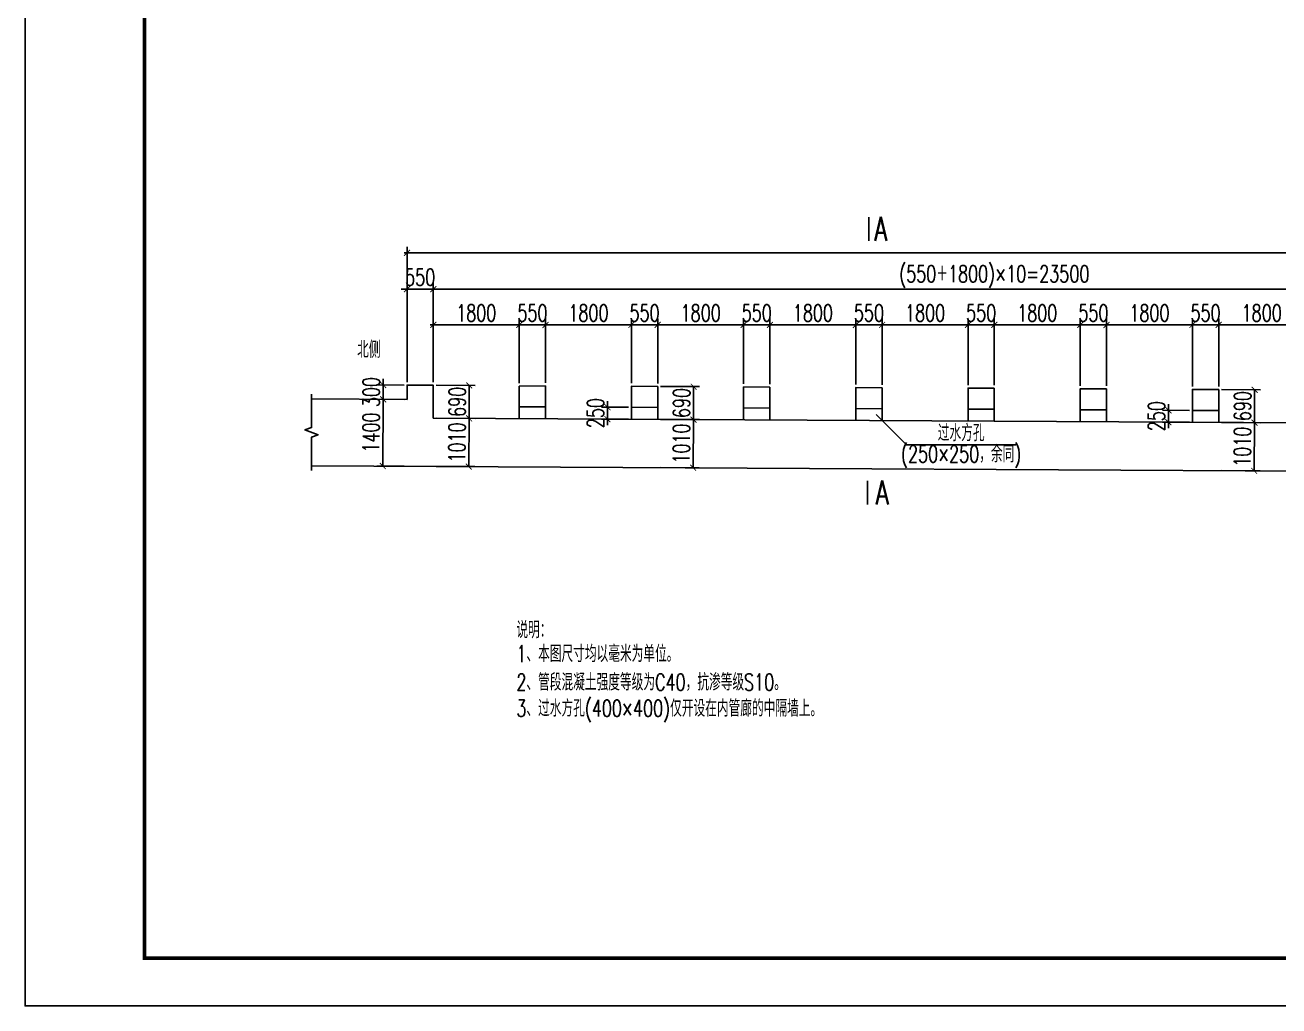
# Model space of a CAD drawing. Extents: x 266020 to 523514, y 704210 to 746210.
# Drawn here: x 319138 to 345399, y 704210 to 724765 of the extents above; entities that cross this region are included whole.
import ezdxf

# ---------------------------------------------------------------- set-up
doc = ezdxf.new("R2010")
doc.units = 0
doc.header["$LTSCALE"] = 50
doc.header["$MEASUREMENT"] = 0
doc.layers.get('0').update_dxf_attribs({"linetype": 'CONTINUOUS'})
doc.layers.get('Defpoints').update_dxf_attribs({"linetype": 'CONTINUOUS'})
for name, color, linetype in [('01 标  注', 1, 'CONTINUOUS'), ('4', 4, 'CONTINUOUS'), ('zxz 01 标  注', 1, 'CONTINUOUS'), ('zxz 02 结  构', 5, 'CONTINUOUS')]:
    doc.layers.add(name, color=color, linetype=linetype)
doc.styles.get("Standard").update_dxf_attribs({"font": 'txt1.shx', "width": 0.7, "bigfont": 'hztxt.shx'})
doc.dimstyles.new('1：100', dxfattribs={"dimscale": 100, "dimtxt": 3.5, "dimasz": 1.25, "dimexe": 1.25, "dimexo": 0.625, "dimgap": 0.75, "dimtad": 1, "dimdsep": 46, "dimtxsty": 'Standard', "dimblk": 'ARCHTICK', "dimcen": 2.5, "dimclrt": 256, "dimadec": 0, "dimazin": 0, "dimtfac": 1, "dimtix": 1, "dimtmove": 0, "dimatfit": 3, "dimfxl": 0, "dimarcsym": 0})
doc.dimstyles.new('zxz 1：25', dxfattribs={"dimscale": 100, "dimtxt": 3.5, "dimasz": 1.25, "dimexe": 1.25, "dimexo": 0.625, "dimgap": 0.75, "dimtad": 1, "dimdec": 0, "dimlfac": 0.25, "dimdsep": 46, "dimtxsty": 'Standard', "dimblk": 'ARCHTICK', "dimcen": 2.5, "dimdle": 0.625, "dimclrt": 1, "dimadec": 4, "dimazin": 1, "dimtfac": 1, "dimtdec": 0, "dimtix": 1, "dimtmove": 0, "dimatfit": 3, "dimldrblk": 'ARCHTICK', "dimfxl": 0, "dimarcsym": 0})

# ---------------------------------------------------------------- blocks, each defined once
blk = doc.blocks.new('_ArchTick')
at = {"color": 0, "linetype": 'ByBlock', "const_width": 0.15}
blk.add_lwpolyline([(-0.5, -0.5), (0.5, 0.5)], dxfattribs=at)
blk = doc.blocks.new('*D81')
at = {"layer": 'Defpoints', "color": 0}
for p in [(327688, 719231), (327138, 717220), (327688, 717217)]:
    blk.add_point(p, dxfattribs=at)
at = {"layer": 'zxz 01 标  注', "color": 0, "lineweight": -2}
for p, q in [((327138, 717283), (327138, 719356)), ((327688, 717280), (327688, 719356)), ((327138, 719231), (327013, 719231)), ((327138, 719231), (327688, 719231)), ((327688, 719231), (327813, 719231))]:
    blk.add_line(p, q, dxfattribs=at)
at = {"layer": 'zxz 01 标  注', "color": 0, "lineweight": -2, "xscale": 125, "yscale": 125, "zscale": 125}
blk.add_blockref('_ArchTick', (327138, 719231), dxfattribs=at)
at = {"layer": 'zxz 01 标  注', "color": 0, "lineweight": -2, "xscale": 125, "yscale": 125, "zscale": 125, "rotation": 180}
blk.add_blockref('_ArchTick', (327688, 719231), dxfattribs=at)
at = {"layer": 'zxz 01 标  注', "color": 1, "insert": (327413, 719481), "char_height": 350, "attachment_point": 5}
blk.add_mtext('550', dxfattribs=at)
blk = doc.blocks.new('*D82')
at = {"layer": 'Defpoints', "color": 0}
for p in [(331838, 718481), (330038, 717204), (331838, 717194)]:
    blk.add_point(p, dxfattribs=at)
at = {"layer": 'zxz 01 标  注', "color": 0, "lineweight": -2}
for p, q in [((330038, 717267), (330038, 718606)), ((331838, 717257), (331838, 718606)), ((329975, 718481), (331900, 718481))]:
    blk.add_line(p, q, dxfattribs=at)
at = {"layer": 'zxz 01 标  注', "color": 0, "lineweight": -2, "xscale": 125, "yscale": 125, "zscale": 125, "rotation": 180}
blk.add_blockref('_ArchTick', (330038, 718481), dxfattribs=at)
at = {"layer": 'zxz 01 标  注', "color": 0, "lineweight": -2, "xscale": 125, "yscale": 125, "zscale": 125}
blk.add_blockref('_ArchTick', (331838, 718481), dxfattribs=at)
at = {"layer": 'zxz 01 标  注', "color": 1, "insert": (330938, 718731), "char_height": 350, "attachment_point": 5}
blk.add_mtext('1800', dxfattribs=at)
blk = doc.blocks.new('*D83')
at = {"layer": 'Defpoints', "color": 0}
for p in [(332388, 718481), (331838, 717194), (332388, 717191)]:
    blk.add_point(p, dxfattribs=at)
at = {"layer": 'zxz 01 标  注', "color": 0, "lineweight": -2}
for p, q in [((331838, 717257), (331838, 718606)), ((332388, 717254), (332388, 718606)), ((331838, 718481), (331713, 718481)), ((331838, 718481), (332388, 718481)), ((332388, 718481), (332513, 718481))]:
    blk.add_line(p, q, dxfattribs=at)
at = {"layer": 'zxz 01 标  注', "color": 0, "lineweight": -2, "xscale": 125, "yscale": 125, "zscale": 125}
blk.add_blockref('_ArchTick', (331838, 718481), dxfattribs=at)
at = {"layer": 'zxz 01 标  注', "color": 0, "lineweight": -2, "xscale": 125, "yscale": 125, "zscale": 125, "rotation": 180}
blk.add_blockref('_ArchTick', (332388, 718481), dxfattribs=at)
at = {"layer": 'zxz 01 标  注', "color": 1, "insert": (332113, 718731), "char_height": 350, "attachment_point": 5}
blk.add_mtext('550', dxfattribs=at)
blk = doc.blocks.new('*D84')
at = {"layer": 'Defpoints', "color": 0}
for p in [(334188, 718481), (332388, 717191), (334188, 717181)]:
    blk.add_point(p, dxfattribs=at)
at = {"layer": 'zxz 01 标  注', "color": 0, "lineweight": -2}
for p, q in [((332388, 717254), (332388, 718606)), ((334188, 717244), (334188, 718606)), ((332325, 718481), (334250, 718481))]:
    blk.add_line(p, q, dxfattribs=at)
at = {"layer": 'zxz 01 标  注', "color": 0, "lineweight": -2, "xscale": 125, "yscale": 125, "zscale": 125, "rotation": 180}
blk.add_blockref('_ArchTick', (332388, 718481), dxfattribs=at)
at = {"layer": 'zxz 01 标  注', "color": 0, "lineweight": -2, "xscale": 125, "yscale": 125, "zscale": 125}
blk.add_blockref('_ArchTick', (334188, 718481), dxfattribs=at)
at = {"layer": 'zxz 01 标  注', "color": 1, "insert": (333288, 718731), "char_height": 350, "attachment_point": 5}
blk.add_mtext('1800', dxfattribs=at)
blk = doc.blocks.new('*D85')
at = {"layer": 'Defpoints', "color": 0}
for p in [(334738, 718481), (334188, 717181), (334738, 717178)]:
    blk.add_point(p, dxfattribs=at)
at = {"layer": 'zxz 01 标  注', "color": 0, "lineweight": -2}
for p, q in [((334188, 717244), (334188, 718606)), ((334738, 717241), (334738, 718606)), ((334188, 718481), (334063, 718481)), ((334188, 718481), (334738, 718481)), ((334738, 718481), (334863, 718481))]:
    blk.add_line(p, q, dxfattribs=at)
at = {"layer": 'zxz 01 标  注', "color": 0, "lineweight": -2, "xscale": 125, "yscale": 125, "zscale": 125}
blk.add_blockref('_ArchTick', (334188, 718481), dxfattribs=at)
at = {"layer": 'zxz 01 标  注', "color": 0, "lineweight": -2, "xscale": 125, "yscale": 125, "zscale": 125, "rotation": 180}
blk.add_blockref('_ArchTick', (334738, 718481), dxfattribs=at)
at = {"layer": 'zxz 01 标  注', "color": 1, "insert": (334463, 718731), "char_height": 350, "attachment_point": 5}
blk.add_mtext('550', dxfattribs=at)
blk = doc.blocks.new('*D86')
at = {"layer": 'Defpoints', "color": 0}
for p in [(336538, 718481), (334738, 717178), (336538, 717169)]:
    blk.add_point(p, dxfattribs=at)
at = {"layer": 'zxz 01 标  注', "color": 0, "lineweight": -2}
for p, q in [((334738, 717241), (334738, 718606)), ((336538, 717231), (336538, 718606)), ((334675, 718481), (336600, 718481))]:
    blk.add_line(p, q, dxfattribs=at)
at = {"layer": 'zxz 01 标  注', "color": 0, "lineweight": -2, "xscale": 125, "yscale": 125, "zscale": 125, "rotation": 180}
blk.add_blockref('_ArchTick', (334738, 718481), dxfattribs=at)
at = {"layer": 'zxz 01 标  注', "color": 0, "lineweight": -2, "xscale": 125, "yscale": 125, "zscale": 125}
blk.add_blockref('_ArchTick', (336538, 718481), dxfattribs=at)
at = {"layer": 'zxz 01 标  注', "color": 1, "insert": (335638, 718731), "char_height": 350, "attachment_point": 5}
blk.add_mtext('1800', dxfattribs=at)
blk = doc.blocks.new('*D87')
at = {"layer": 'Defpoints', "color": 0}
for p in [(337088, 718481), (336538, 717169), (337088, 717166)]:
    blk.add_point(p, dxfattribs=at)
at = {"layer": 'zxz 01 标  注', "color": 0, "lineweight": -2}
for p, q in [((336538, 717231), (336538, 718606)), ((337088, 717228), (337088, 718606)), ((336538, 718481), (336413, 718481)), ((336538, 718481), (337088, 718481)), ((337088, 718481), (337213, 718481))]:
    blk.add_line(p, q, dxfattribs=at)
at = {"layer": 'zxz 01 标  注', "color": 0, "lineweight": -2, "xscale": 125, "yscale": 125, "zscale": 125}
blk.add_blockref('_ArchTick', (336538, 718481), dxfattribs=at)
at = {"layer": 'zxz 01 标  注', "color": 0, "lineweight": -2, "xscale": 125, "yscale": 125, "zscale": 125, "rotation": 180}
blk.add_blockref('_ArchTick', (337088, 718481), dxfattribs=at)
at = {"layer": 'zxz 01 标  注', "color": 1, "insert": (336813, 718731), "char_height": 350, "attachment_point": 5}
blk.add_mtext('550', dxfattribs=at)
blk = doc.blocks.new('*D88')
at = {"layer": 'Defpoints', "color": 0}
for p in [(338888, 718481), (337088, 717166), (338888, 717156)]:
    blk.add_point(p, dxfattribs=at)
at = {"layer": 'zxz 01 标  注', "color": 0, "lineweight": -2}
for p, q in [((337088, 717228), (337088, 718606)), ((338888, 717218), (338888, 718606)), ((337025, 718481), (338950, 718481))]:
    blk.add_line(p, q, dxfattribs=at)
at = {"layer": 'zxz 01 标  注', "color": 0, "lineweight": -2, "xscale": 125, "yscale": 125, "zscale": 125, "rotation": 180}
blk.add_blockref('_ArchTick', (337088, 718481), dxfattribs=at)
at = {"layer": 'zxz 01 标  注', "color": 0, "lineweight": -2, "xscale": 125, "yscale": 125, "zscale": 125}
blk.add_blockref('_ArchTick', (338888, 718481), dxfattribs=at)
at = {"layer": 'zxz 01 标  注', "color": 1, "insert": (337988, 718731), "char_height": 350, "attachment_point": 5}
blk.add_mtext('1800', dxfattribs=at)
blk = doc.blocks.new('*D89')
at = {"layer": 'Defpoints', "color": 0}
for p in [(339438, 718481), (338888, 717156), (339438, 717153)]:
    blk.add_point(p, dxfattribs=at)
at = {"layer": 'zxz 01 标  注', "color": 0, "lineweight": -2}
for p, q in [((338888, 717218), (338888, 718606)), ((339438, 717215), (339438, 718606)), ((338888, 718481), (338763, 718481)), ((338888, 718481), (339438, 718481)), ((339438, 718481), (339563, 718481))]:
    blk.add_line(p, q, dxfattribs=at)
at = {"layer": 'zxz 01 标  注', "color": 0, "lineweight": -2, "xscale": 125, "yscale": 125, "zscale": 125}
blk.add_blockref('_ArchTick', (338888, 718481), dxfattribs=at)
at = {"layer": 'zxz 01 标  注', "color": 0, "lineweight": -2, "xscale": 125, "yscale": 125, "zscale": 125, "rotation": 180}
blk.add_blockref('_ArchTick', (339438, 718481), dxfattribs=at)
at = {"layer": 'zxz 01 标  注', "color": 1, "insert": (339163, 718731), "char_height": 350, "attachment_point": 5}
blk.add_mtext('550', dxfattribs=at)
blk = doc.blocks.new('*D90')
at = {"layer": 'Defpoints', "color": 0}
for p in [(341238, 718481), (339438, 717153), (341238, 717143)]:
    blk.add_point(p, dxfattribs=at)
at = {"layer": 'zxz 01 标  注', "color": 0, "lineweight": -2}
for p, q in [((339438, 717215), (339438, 718606)), ((341238, 717205), (341238, 718606)), ((339375, 718481), (341300, 718481))]:
    blk.add_line(p, q, dxfattribs=at)
at = {"layer": 'zxz 01 标  注', "color": 0, "lineweight": -2, "xscale": 125, "yscale": 125, "zscale": 125, "rotation": 180}
blk.add_blockref('_ArchTick', (339438, 718481), dxfattribs=at)
at = {"layer": 'zxz 01 标  注', "color": 0, "lineweight": -2, "xscale": 125, "yscale": 125, "zscale": 125}
blk.add_blockref('_ArchTick', (341238, 718481), dxfattribs=at)
at = {"layer": 'zxz 01 标  注', "color": 1, "insert": (340338, 718731), "char_height": 350, "attachment_point": 5}
blk.add_mtext('1800', dxfattribs=at)
blk = doc.blocks.new('*D91')
at = {"layer": 'Defpoints', "color": 0}
for p in [(341788, 718481), (341238, 717143), (341788, 717140)]:
    blk.add_point(p, dxfattribs=at)
at = {"layer": 'zxz 01 标  注', "color": 0, "lineweight": -2}
for p, q in [((341238, 717205), (341238, 718606)), ((341788, 717202), (341788, 718606)), ((341238, 718481), (341113, 718481)), ((341238, 718481), (341788, 718481)), ((341788, 718481), (341913, 718481))]:
    blk.add_line(p, q, dxfattribs=at)
at = {"layer": 'zxz 01 标  注', "color": 0, "lineweight": -2, "xscale": 125, "yscale": 125, "zscale": 125}
blk.add_blockref('_ArchTick', (341238, 718481), dxfattribs=at)
at = {"layer": 'zxz 01 标  注', "color": 0, "lineweight": -2, "xscale": 125, "yscale": 125, "zscale": 125, "rotation": 180}
blk.add_blockref('_ArchTick', (341788, 718481), dxfattribs=at)
at = {"layer": 'zxz 01 标  注', "color": 1, "insert": (341513, 718731), "char_height": 350, "attachment_point": 5}
blk.add_mtext('550', dxfattribs=at)
blk = doc.blocks.new('*D92')
at = {"layer": 'Defpoints', "color": 0}
for p in [(343588, 718481), (341788, 717140), (343588, 717130)]:
    blk.add_point(p, dxfattribs=at)
at = {"layer": 'zxz 01 标  注', "color": 0, "lineweight": -2}
for p, q in [((341788, 717202), (341788, 718606)), ((343588, 717192), (343588, 718606)), ((341725, 718481), (343650, 718481))]:
    blk.add_line(p, q, dxfattribs=at)
at = {"layer": 'zxz 01 标  注', "color": 0, "lineweight": -2, "xscale": 125, "yscale": 125, "zscale": 125, "rotation": 180}
blk.add_blockref('_ArchTick', (341788, 718481), dxfattribs=at)
at = {"layer": 'zxz 01 标  注', "color": 0, "lineweight": -2, "xscale": 125, "yscale": 125, "zscale": 125}
blk.add_blockref('_ArchTick', (343588, 718481), dxfattribs=at)
at = {"layer": 'zxz 01 标  注', "color": 1, "insert": (342688, 718731), "char_height": 350, "attachment_point": 5}
blk.add_mtext('1800', dxfattribs=at)
blk = doc.blocks.new('*D93')
at = {"layer": 'Defpoints', "color": 0}
for p in [(344138, 718481), (343588, 717130), (344138, 717127)]:
    blk.add_point(p, dxfattribs=at)
at = {"layer": 'zxz 01 标  注', "color": 0, "lineweight": -2}
for p, q in [((343588, 717192), (343588, 718606)), ((344138, 717189), (344138, 718606)), ((343588, 718481), (343463, 718481)), ((343588, 718481), (344138, 718481)), ((344138, 718481), (344263, 718481))]:
    blk.add_line(p, q, dxfattribs=at)
at = {"layer": 'zxz 01 标  注', "color": 0, "lineweight": -2, "xscale": 125, "yscale": 125, "zscale": 125}
blk.add_blockref('_ArchTick', (343588, 718481), dxfattribs=at)
at = {"layer": 'zxz 01 标  注', "color": 0, "lineweight": -2, "xscale": 125, "yscale": 125, "zscale": 125, "rotation": 180}
blk.add_blockref('_ArchTick', (344138, 718481), dxfattribs=at)
at = {"layer": 'zxz 01 标  注', "color": 1, "insert": (343863, 718731), "char_height": 350, "attachment_point": 5}
blk.add_mtext('550', dxfattribs=at)
blk = doc.blocks.new('*D94')
at = {"layer": 'Defpoints', "color": 0}
for p in [(345938, 718481), (344138, 717127), (345938, 717117)]:
    blk.add_point(p, dxfattribs=at)
at = {"layer": 'zxz 01 标  注', "color": 0, "lineweight": -2}
for p, q in [((344138, 717189), (344138, 718606)), ((345938, 717180), (345938, 718606)), ((344075, 718481), (346000, 718481))]:
    blk.add_line(p, q, dxfattribs=at)
at = {"layer": 'zxz 01 标  注', "color": 0, "lineweight": -2, "xscale": 125, "yscale": 125, "zscale": 125, "rotation": 180}
blk.add_blockref('_ArchTick', (344138, 718481), dxfattribs=at)
at = {"layer": 'zxz 01 标  注', "color": 0, "lineweight": -2, "xscale": 125, "yscale": 125, "zscale": 125}
blk.add_blockref('_ArchTick', (345938, 718481), dxfattribs=at)
at = {"layer": 'zxz 01 标  注', "color": 1, "insert": (345038, 718731), "char_height": 350, "attachment_point": 5}
blk.add_mtext('1800', dxfattribs=at)
blk = doc.blocks.new('*D114')
at = {"layer": 'Defpoints', "color": 0}
for p in [(327688, 717217), (327688, 716527), (328437, 716523)]:
    blk.add_point(p, dxfattribs=at)
at = {"layer": 'zxz 01 标  注', "color": 0, "lineweight": -2}
for p, q in [((327750, 717217), (328566, 717212)), ((328441, 717213), (328437, 716523)), ((327750, 716527), (328562, 716522))]:
    blk.add_line(p, q, dxfattribs=at)
at = {"layer": 'zxz 01 标  注', "color": 0, "lineweight": -2, "xscale": 125, "yscale": 125, "zscale": 125}
for p, rotation in [((328441, 717213), 89.68588746146624), ((328437, 716523), 269.6858874614662)]:
    blk.add_blockref('_ArchTick', p, dxfattribs=dict(at, rotation=rotation))
at = {"layer": 'zxz 01 标  注', "insert": (328189, 716869), "char_height": 350, "attachment_point": 5, "rotation": 89.6859}
blk.add_mtext('690', dxfattribs=at)
blk = doc.blocks.new('*D115')
at = {"layer": 'Defpoints', "color": 0}
for p in [(327688, 716527), (327688, 715517), (328431, 715513)]:
    blk.add_point(p, dxfattribs=at)
at = {"layer": 'zxz 01 标  注', "color": 0, "lineweight": -2}
for p, q in [((327750, 716527), (328562, 716522)), ((328437, 716523), (328431, 715513)), ((327750, 715517), (328556, 715512))]:
    blk.add_line(p, q, dxfattribs=at)
at = {"layer": 'zxz 01 标  注', "color": 0, "lineweight": -2, "xscale": 125, "yscale": 125, "zscale": 125}
for p, rotation in [((328437, 716523), 89.68588746146624), ((328431, 715513), 269.6858874614662)]:
    blk.add_blockref('_ArchTick', p, dxfattribs=dict(at, rotation=rotation))
at = {"layer": 'zxz 01 标  注', "insert": (328184, 716019), "char_height": 350, "attachment_point": 5, "rotation": 89.6859}
blk.add_mtext('1010', dxfattribs=at)
blk = doc.blocks.new('*D116')
at = {"layer": 'Defpoints', "color": 0}
for p in [(326638, 716923), (327138, 716920), (327138, 715520)]:
    blk.add_point(p, dxfattribs=at)
at = {"layer": 'zxz 01 标  注', "color": 0, "lineweight": -2}
for p, q in [((327075, 716920), (326513, 716924)), ((326630, 715523), (326638, 716923)), ((327075, 715520), (326505, 715524))]:
    blk.add_line(p, q, dxfattribs=at)
at = {"layer": 'zxz 01 标  注', "color": 0, "lineweight": -2, "xscale": 125, "yscale": 125, "zscale": 125}
for p, rotation in [((326638, 716923), 89.68588746480138), ((326630, 715523), 269.6858874648014)]:
    blk.add_blockref('_ArchTick', p, dxfattribs=dict(at, rotation=rotation))
at = {"layer": 'zxz 01 标  注', "insert": (326384, 716224), "char_height": 350, "attachment_point": 5, "rotation": 89.6859}
blk.add_mtext('1400', dxfattribs=at)
blk = doc.blocks.new('*D117')
at = {"layer": 'Defpoints', "color": 0}
for p in [(326640, 717223), (327138, 717220), (327138, 716920)]:
    blk.add_point(p, dxfattribs=at)
at = {"layer": 'zxz 01 标  注', "color": 0, "lineweight": -2}
for p, q in [((327075, 717220), (326515, 717224)), ((326638, 716923), (326640, 717223)), ((326640, 717223), (326640, 717348)), ((327075, 716920), (326513, 716924)), ((326638, 716923), (326637, 716798))]:
    blk.add_line(p, q, dxfattribs=at)
at = {"layer": 'zxz 01 标  注', "color": 0, "lineweight": -2, "xscale": 125, "yscale": 125, "zscale": 125}
for p, rotation in [((326640, 717223), 269.6858874648014), ((326638, 716923), 89.68588746480143)]:
    blk.add_blockref('_ArchTick', p, dxfattribs=dict(at, rotation=rotation))
at = {"layer": 'zxz 01 标  注', "insert": (326389, 717074), "char_height": 350, "attachment_point": 5, "rotation": 89.6859}
blk.add_mtext('300', dxfattribs=at)
blk = doc.blocks.new('*D118')
at = {"layer": 'Defpoints', "color": 0}
for p in [(332388, 717191), (332388, 716501), (333137, 716497)]:
    blk.add_point(p, dxfattribs=at)
at = {"layer": 'zxz 01 标  注', "color": 0, "lineweight": -2}
for p, q in [((332450, 717191), (333266, 717187)), ((333141, 717187), (333137, 716497)), ((332450, 716501), (333262, 716497))]:
    blk.add_line(p, q, dxfattribs=at)
at = {"layer": 'zxz 01 标  注', "color": 0, "lineweight": -2, "xscale": 125, "yscale": 125, "zscale": 125}
for p, rotation in [((333141, 717187), 89.68588746146624), ((333137, 716497), 269.6858874614662)]:
    blk.add_blockref('_ArchTick', p, dxfattribs=dict(at, rotation=rotation))
at = {"layer": 'zxz 01 标  注', "insert": (332889, 716844), "char_height": 350, "attachment_point": 5, "rotation": 89.6859}
blk.add_mtext('690', dxfattribs=at)
blk = doc.blocks.new('*D119')
at = {"layer": 'Defpoints', "color": 0}
for p in [(332388, 716501), (332388, 715491), (333131, 715487)]:
    blk.add_point(p, dxfattribs=at)
at = {"layer": 'zxz 01 标  注', "color": 0, "lineweight": -2}
for p, q in [((332450, 716501), (333262, 716497)), ((333137, 716497), (333131, 715487)), ((332450, 715491), (333256, 715487))]:
    blk.add_line(p, q, dxfattribs=at)
at = {"layer": 'zxz 01 标  注', "color": 0, "lineweight": -2, "xscale": 125, "yscale": 125, "zscale": 125}
for p, rotation in [((333137, 716497), 89.68588746146624), ((333131, 715487), 269.6858874614662)]:
    blk.add_blockref('_ArchTick', p, dxfattribs=dict(at, rotation=rotation))
at = {"layer": 'zxz 01 标  注', "insert": (332884, 715994), "char_height": 350, "attachment_point": 5, "rotation": 89.6859}
blk.add_mtext('1010', dxfattribs=at)
blk = doc.blocks.new('*D120')
at = {"layer": 'Defpoints', "color": 0}
for p in [(344138, 717127), (344138, 716437), (344887, 716433)]:
    blk.add_point(p, dxfattribs=at)
at = {"layer": 'zxz 01 标  注', "color": 0, "lineweight": -2}
for p, q in [((344200, 717127), (345016, 717122)), ((344891, 717123), (344887, 716433)), ((344200, 716437), (345012, 716432))]:
    blk.add_line(p, q, dxfattribs=at)
at = {"layer": 'zxz 01 标  注', "color": 0, "lineweight": -2, "xscale": 125, "yscale": 125, "zscale": 125}
for p, rotation in [((344891, 717123), 89.68588746146624), ((344887, 716433), 269.6858874614662)]:
    blk.add_blockref('_ArchTick', p, dxfattribs=dict(at, rotation=rotation))
at = {"layer": 'zxz 01 标  注', "insert": (344639, 716779), "char_height": 350, "attachment_point": 5, "rotation": 89.6859}
blk.add_mtext('690', dxfattribs=at)
blk = doc.blocks.new('*D121')
at = {"layer": 'Defpoints', "color": 0}
for p in [(344138, 716437), (344138, 715427), (344881, 715423)]:
    blk.add_point(p, dxfattribs=at)
at = {"layer": 'zxz 01 标  注', "color": 0, "lineweight": -2}
for p, q in [((344200, 716437), (345012, 716432)), ((344887, 716433), (344881, 715423)), ((344200, 715427), (345006, 715422))]:
    blk.add_line(p, q, dxfattribs=at)
at = {"layer": 'zxz 01 标  注', "color": 0, "lineweight": -2, "xscale": 125, "yscale": 125, "zscale": 125}
for p, rotation in [((344887, 716433), 89.68588746146624), ((344881, 715423), 269.6858874614662)]:
    blk.add_blockref('_ArchTick', p, dxfattribs=dict(at, rotation=rotation))
at = {"layer": 'zxz 01 标  注', "insert": (344634, 715929), "char_height": 350, "attachment_point": 5, "rotation": 89.6859}
blk.add_mtext('1010', dxfattribs=at)
blk = doc.blocks.new('*D122')
at = {"layer": 'Defpoints', "color": 0}
for p in [(343591, 716690), (343085, 716443), (343588, 716440)]:
    blk.add_point(p, dxfattribs=at)
at = {"layer": 'zxz 01 标  注', "color": 0, "lineweight": -2}
for p, q in [((343528, 716690), (342962, 716693)), ((343087, 716693), (343085, 716443)), ((343087, 716693), (343087, 716818)), ((343525, 716440), (342960, 716443)), ((343085, 716443), (343085, 716318))]:
    blk.add_line(p, q, dxfattribs=at)
at = {"layer": 'zxz 01 标  注', "color": 0, "lineweight": -2, "xscale": 125, "yscale": 125, "zscale": 125}
for p, rotation in [((343087, 716693), 269.6858874648013), ((343085, 716443), 89.68588746480135)]:
    blk.add_blockref('_ArchTick', p, dxfattribs=dict(at, rotation=rotation))
at = {"layer": 'zxz 01 标  注', "insert": (342836, 716569), "char_height": 350, "attachment_point": 5, "rotation": 89.6859}
blk.add_mtext('250', dxfattribs=at)
blk = doc.blocks.new('*D70')
at = {"layer": 'Defpoints', "color": 0}
for p in [(327688, 719231), (327688, 717217), (351188, 717088)]:
    blk.add_point(p, dxfattribs=at)
at = {"layer": 'zxz 01 标  注', "color": 0, "lineweight": -2}
for p, q in [((327688, 717280), (327688, 719356)), ((351188, 717151), (351188, 719356)), ((351250, 719231), (327625, 719231))]:
    blk.add_line(p, q, dxfattribs=at)
at = {"layer": 'zxz 01 标  注', "color": 0, "lineweight": -2, "xscale": 125, "yscale": 125, "zscale": 125, "rotation": 180}
blk.add_blockref('_ArchTick', (327688, 719231), dxfattribs=at)
at = {"layer": 'zxz 01 标  注', "color": 0, "lineweight": -2, "xscale": 125, "yscale": 125, "zscale": 125}
blk.add_blockref('_ArchTick', (351188, 719231), dxfattribs=at)
at = {"layer": 'zxz 01 标  注', "color": 1, "insert": (339438, 719493), "char_height": 350, "attachment_point": 5}
blk.add_mtext('(550＋1800)×10=23500', dxfattribs=at)
blk = doc.blocks.new('*D67')
at = {"layer": 'Defpoints', "color": 0}
for p in [(374688, 719993), (327138, 717220), (374688, 717109)]:
    blk.add_point(p, dxfattribs=at)
at = {"layer": 'zxz 01 标  注', "color": 0, "lineweight": -2}
for p, q in [((327138, 717283), (327138, 720118)), ((374688, 717172), (374688, 720118)), ((327075, 719993), (374750, 719993))]:
    blk.add_line(p, q, dxfattribs=at)
at = {"layer": 'zxz 01 标  注', "color": 0, "lineweight": -2, "xscale": 125, "yscale": 125, "zscale": 125, "rotation": 180}
blk.add_blockref('_ArchTick', (327138, 719993), dxfattribs=at)
at = {"layer": 'zxz 01 标  注', "color": 0, "lineweight": -2, "xscale": 125, "yscale": 125, "zscale": 125}
blk.add_blockref('_ArchTick', (374688, 719993), dxfattribs=at)
at = {"layer": 'zxz 01 标  注', "color": 1, "insert": (350913, 720243), "char_height": 350, "attachment_point": 5}
blk.add_mtext('47550', dxfattribs=at)
blk = doc.blocks.new('*D209')
at = {"layer": 'Defpoints', "color": 0}
for p in [(331838, 716754), (331335, 716507), (331835, 716504)]:
    blk.add_point(p, dxfattribs=at)
at = {"layer": 'zxz 01 标  注', "color": 0, "lineweight": -2}
for p, q in [((331775, 716755), (331212, 716758)), ((331337, 716757), (331335, 716507)), ((331337, 716757), (331337, 716882)), ((331773, 716505), (331210, 716508)), ((331335, 716507), (331335, 716382))]:
    blk.add_line(p, q, dxfattribs=at)
at = {"layer": 'zxz 01 标  注', "color": 0, "lineweight": -2, "xscale": 125, "yscale": 125, "zscale": 125}
for p, rotation in [((331337, 716757), 269.6858874581312), ((331335, 716507), 89.68588745813115)]:
    blk.add_blockref('_ArchTick', p, dxfattribs=dict(at, rotation=rotation))
at = {"layer": 'zxz 01 标  注', "insert": (331086, 716633), "char_height": 350, "attachment_point": 5, "rotation": 89.6859}
blk.add_mtext('250', dxfattribs=at)
blk = doc.blocks.new('*D298')
at = {"layer": 'Defpoints', "color": 0}
for p in [(329488, 718481), (330038, 717204), (329488, 717197)]:
    blk.add_point(p, dxfattribs=at)
at = {"layer": 'zxz 01 标  注', "color": 0, "lineweight": -2}
for p, q in [((329488, 717260), (329488, 718606)), ((330038, 717267), (330038, 718606)), ((329488, 718481), (329363, 718481)), ((330038, 718481), (329488, 718481)), ((330038, 718481), (330163, 718481))]:
    blk.add_line(p, q, dxfattribs=at)
at = {"layer": 'zxz 01 标  注', "color": 0, "lineweight": -2, "xscale": 125, "yscale": 125, "zscale": 125}
blk.add_blockref('_ArchTick', (329488, 718481), dxfattribs=at)
at = {"layer": 'zxz 01 标  注', "color": 0, "lineweight": -2, "xscale": 125, "yscale": 125, "zscale": 125, "rotation": 180}
blk.add_blockref('_ArchTick', (330038, 718481), dxfattribs=at)
at = {"layer": 'zxz 01 标  注', "color": 1, "insert": (329763, 718731), "char_height": 350, "attachment_point": 5}
blk.add_mtext('550', dxfattribs=at)
blk = doc.blocks.new('*D299')
at = {"layer": 'Defpoints', "color": 0}
for p in [(327688, 718481), (327688, 717217), (329488, 717197)]:
    blk.add_point(p, dxfattribs=at)
at = {"layer": 'zxz 01 标  注', "color": 0, "lineweight": -2}
for p, q in [((327688, 717280), (327688, 718606)), ((329488, 717260), (329488, 718606)), ((329550, 718481), (327625, 718481))]:
    blk.add_line(p, q, dxfattribs=at)
at = {"layer": 'zxz 01 标  注', "color": 0, "lineweight": -2, "xscale": 125, "yscale": 125, "zscale": 125, "rotation": 180}
blk.add_blockref('_ArchTick', (327688, 718481), dxfattribs=at)
at = {"layer": 'zxz 01 标  注', "color": 0, "lineweight": -2, "xscale": 125, "yscale": 125, "zscale": 125}
blk.add_blockref('_ArchTick', (329488, 718481), dxfattribs=at)
at = {"layer": 'zxz 01 标  注', "color": 1, "insert": (328588, 718731), "char_height": 350, "attachment_point": 5}
blk.add_mtext('1800', dxfattribs=at)

msp = doc.modelspace()

# ---------------------------------------------------------------- linework, layer by layer
at = {"layer": '01 标  注'}
msp.add_lwpolyline([(378837.835, 704209.674), (378837.835, 746209.674), (319137.835, 746209.674), (319137.835, 704209.674)], close=True, dxfattribs=at)
at = {"layer": '01 标  注', "const_width": 35}
for points in [[(336812.835, 720742.531), (336812.835, 720242.531)], [(336783.914, 715217.22), (336783.914, 714717.22)]]:
    msp.add_lwpolyline(points, dxfattribs=at)
at = {"layer": '4', "color": 7, "const_width": 80}
msp.add_lwpolyline([(377837.835, 705209.674), (377837.835, 745209.674), (321637.835, 745209.674), (321637.835, 705209.674)], close=True, dxfattribs=at)
at = {"layer": 'zxz 01 标  注'}
for p, q in [((329487.835, 716767.219), (329487.835, 716517.219)), ((330037.835, 716764.204), (330037.835, 716514.204)), ((331837.835, 716754.336), (331837.835, 716504.336)), ((332387.835, 716751.32), (332387.835, 716501.32)), ((334187.835, 716741.452), (334187.835, 716491.452)), ((334737.835, 716738.437), (334737.835, 716488.437)), ((336537.835, 716728.569), (336537.835, 716478.569)), ((337087.835, 716725.553), (337087.835, 716475.553)), ((338887.835, 716715.685), (338887.835, 716465.685)), ((339437.835, 716712.67), (339437.835, 716462.67)), ((341237.835, 716699.786), (341237.835, 716452.802)), ((341787.835, 716699.786), (341787.835, 716449.786)), ((343587.835, 716689.918), (343587.835, 716439.918)), ((344137.835, 716686.903), (344137.835, 716436.903))]:
    msp.add_line(p, q, dxfattribs=at)
for points in [[(325137.835, 717031.067), (325137.835, 716331.067), (325000.461, 716281.067), (325275.209, 716181.067), (325137.835, 716131.067), (325137.835, 715431.067)], [(336962.146, 716601.242), (337595.619, 715967.769), (339892.11, 715967.769)]]:
    msp.add_lwpolyline(points, dxfattribs=at)
at = {"layer": 'zxz 02 结  构'}
msp.add_line((348282.298, 715404.181), (325137.835, 715531.067), dxfattribs=at)
at = {"layer": 'zxz 02 结  构', "ltscale": 4}
msp.add_lwpolyline([(376687.835, 716648.452), (374687.835, 716659.417), (374687.835, 717109.417), (374137.835, 717112.432), (374137.835, 716398.566), (360037.835, 716398.566), (360037.835, 716039.733), (351187.835, 716088.252), (351187.835, 716398.252), (327687.835, 716527.087), (327687.835, 717217.087), (327137.835, 717220.103), (327137.835, 716920.103), (325137.835, 716931.067)], dxfattribs=at)
for points in [[(330037.835, 717204.204), (330037.835, 716764.204), (329487.835, 716767.219), (329487.835, 717197.351)], [(332387.835, 717191.32), (332387.835, 716751.32), (331837.835, 716754.336), (331837.835, 717194.336)], [(334737.835, 717178.437), (334737.835, 716738.437), (334187.835, 716741.452), (334187.835, 717181.452)], [(337087.835, 717165.553), (337087.835, 716725.553), (336537.835, 716728.569), (336537.835, 717168.569)], [(339437.835, 717152.67), (339437.835, 716712.67), (338887.835, 716715.685), (338887.835, 717155.685)], [(341787.835, 717139.786), (341787.835, 716699.786), (341237.835, 716702.802), (341237.835, 717142.802)], [(344137.835, 717126.903), (344137.835, 716686.903), (343587.835, 716689.918), (343587.835, 717129.918)]]:
    msp.add_lwpolyline(points, close=True, dxfattribs=at)

# ---------------------------------------------------------------- texts
at = {"layer": '01 标  注'}
for s, insert, char_height, attachment_point in [('A', (337062.835, 720492.531), 500, 5), ('A', (337091.756, 714967.22), 500, 5), ('说明：', (329427.64, 712088.674), 350, 4), ('1、本图尺寸均以毫米为单位。', (329427.64, 711588.674), 350, 4), ('2、管段混凝土强度等级为C40，抗渗等级S10。', (329427.64, 710988.674), 350, 4), ('3、过水方孔(400×400)仅开设在内管廊的中隔墙上。', (329427.64, 710388.674), 350, 4)]:
    msp.add_mtext(s, dxfattribs=dict(at, insert=insert, char_height=char_height, attachment_point=attachment_point))
at = {"layer": 'zxz 01 标  注', "color": 1, "char_height": 350, "attachment_point": 5}
for s, insert in [('北侧', (326337, 717964.282)), ('过水方孔', (338743.865, 716217.769)), ('(250×250，余同)', (338743.865, 715717.769))]:
    msp.add_mtext(s, dxfattribs=dict(at, insert=insert))

# ---------------------------------------------------------------- dimensions: what is measured, and where the dimension line sits
at = {"layer": 'zxz 01 标  注'}
for base, p1, p2, picture, middle in [((374687.835, 719992.531), (327137.835, 717220.103), (374687.835, 717109.417), '*D67', (350912.835, 720242.531)), ((327687.835, 719231.479), (327137.835, 717220.103), (327687.835, 717217.087), '*D81', (327412.835, 719481.479)), ((327687.835, 718481.479), (329487.835, 717197.351), (327687.835, 717217.087), '*D299', (328587.835, 718731.479)), ((329487.835, 718481.479), (330037.835, 717204.204), (329487.835, 717197.351), '*D298', (329762.835, 718731.479)), ((331837.835, 718481.479), (330037.835, 717204.204), (331837.835, 717194.336), '*D82', (330937.835, 718731.479)), ((332387.835, 718481.479), (331837.835, 717194.336), (332387.835, 717191.32), '*D83', (332112.835, 718731.479)), ((334187.835, 718481.479), (332387.835, 717191.32), (334187.835, 717181.452), '*D84', (333287.835, 718731.479)), ((334737.835, 718481.479), (334187.835, 717181.452), (334737.835, 717178.437), '*D85', (334462.835, 718731.479)), ((336537.835, 718481.479), (334737.835, 717178.437), (336537.835, 717168.569), '*D86', (335637.835, 718731.479)), ((337087.835, 718481.479), (336537.835, 717168.569), (337087.835, 717165.553), '*D87', (336812.835, 718731.479)), ((338887.835, 718481.479), (337087.835, 717165.553), (338887.835, 717155.685), '*D88', (337987.835, 718731.479)), ((339437.835, 718481.479), (338887.835, 717155.685), (339437.835, 717152.67), '*D89', (339162.835, 718731.479)), ((341237.835, 718481.479), (339437.835, 717152.67), (341237.835, 717142.802), '*D90', (340337.835, 718731.479)), ((341787.835, 718481.479), (341237.835, 717142.802), (341787.835, 717139.786), '*D91', (341512.835, 718731.479)), ((343587.835, 718481.479), (341787.835, 717139.786), (343587.835, 717129.918), '*D92', (342687.835, 718731.479)), ((344137.835, 718481.479), (343587.835, 717129.918), (344137.835, 717126.903), '*D93', (343862.835, 718731.479)), ((345937.835, 718481.479), (344137.835, 717126.903), (345937.835, 717117.034), '*D94', (345037.835, 718731.479))]:
    dim = msp.add_linear_dim(base=base, p1=p1, p2=p2, dimstyle='zxz 1：25', override={"dimlfac": 1}, dxfattribs=at)
    dim.commit()
    dim.dimension.update_dxf_attribs({"geometry": picture, "text_midpoint": middle})
dim = msp.add_linear_dim(base=(327687.835, 719231.479), p1=(351187.835, 717088.252), p2=(327687.835, 717217.087), angle=180, text='(550＋1800)×10=<>', dimstyle='zxz 1：25', override={"dimlfac": 1}, dxfattribs=at)
dim.commit()
dim.dimension.update_dxf_attribs({"geometry": '*D70', "text_midpoint": (339437.835, 719492.531)})
for base, p1, p2, angle, picture, middle in [((326639.719, 717222.834), (327137.835, 716920.103), (327137.835, 717220.103), 269.6858875, '*D117', (326388.901, 717074.209)), ((328436.819, 716522.981), (327687.835, 717217.087), (327687.835, 716527.087), 89.6858875, '*D114', (328188.714, 716869.341)), ((333136.819, 716497.214), (332387.835, 717191.32), (332387.835, 716501.32), 89.6858875, '*D118', (332888.714, 716843.574)), ((326638.074, 716922.843), (327137.835, 715520.103), (327137.835, 716920.103), 269.6858875, '*D116', (326384.241, 716224.234)), ((331335.259, 716507.091), (331837.835, 716754.336), (331835.094, 716504.351), 89.6858875, '*D209', (331085.948, 716633.458)), ((343085.259, 716442.673), (343590.576, 716689.903), (343587.835, 716439.918), 89.6858875, '*D122', (342835.948, 716569.04)), ((344886.819, 716432.797), (344137.835, 717126.903), (344137.835, 716436.903), 89.6858875, '*D120', (344638.714, 716779.157)), ((328431.282, 715513.012), (327687.835, 716527.087), (327687.835, 715517.087), 89.6858875, '*D115', (328184.054, 716019.367)), ((333131.282, 715487.245), (332387.835, 716501.32), (332387.835, 715491.32), 89.6858875, '*D119', (332884.054, 715993.6)), ((344881.282, 715422.827), (344137.835, 716436.903), (344137.835, 715426.903), 89.6858875, '*D121', (344634.054, 715929.182))]:
    dim = msp.add_linear_dim(base=base, p1=p1, p2=p2, angle=angle, dimstyle='1：100', override={"dimdec": 0, "dimfxl": 1.25, "dimarcsym": 1}, dxfattribs=at)
    dim.commit()
    dim.dimension.update_dxf_attribs({"geometry": picture, "text_midpoint": middle})

doc.saveas('drawing.dxf')
